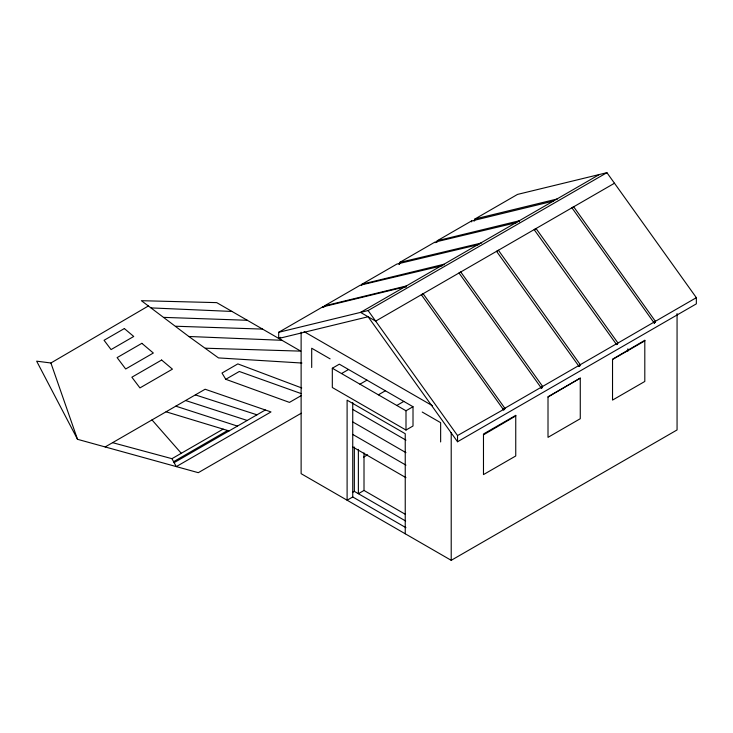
<?xml version="1.0" encoding="UTF-8"?>
<svg xmlns="http://www.w3.org/2000/svg" width="733" height="733" viewBox="0 0 733 733"><rect width="100%" height="100%" fill="white"/><g stroke="black" fill="none" stroke-linecap="round" stroke-linejoin="round"><path stroke-width="1.1" d="M406.174 287.043L406.256 286.007L324.389 305.908L324.133 306.779L324.389 305.908L360.269 285.192L442.466 265.676M443.932 265.062L443.896 264.274L362.029 284.184L361.378 285.531L362.029 284.184L396.865 264.072L478.951 244.51M481.663 242.944L399.668 262.451L399.723 263.715L398.963 264.256L399.668 262.451L434.852 242.137L516.912 222.53M519.23 221.916L519.175 220.807L437.308 240.717L436.694 242.302L437.308 240.717L471.438 221.009L553.314 201.099M474.068 221.247L474.947 218.984L517.498 194.419L606.924 172.676L696.35 297.68L696.35 303.856L457.529 441.742L368.103 316.757L278.677 338.481L278.677 332.296L322.63 306.925L404.506 287.015L405.056 287.51M504.964 408.437L423.124 293.713L421.365 294.73L503.498 409.738L504.551 409.289L504.991 408.162L540.881 387.436L459.005 272.997L460.764 271.98L542.631 386.428C541.815 389.104 539.644 387.445 542.631 386.428L578.52 365.712L496.571 251.364L498.403 250.255L580.27 364.695C579.455 367.37 577.219 365.703 580.27 364.695L616.16 343.979L617.039 344.483L617.91 342.962L536.043 228.522L534.201 229.686L616.6 344.602M655.522 321.512L573.682 206.788L571.932 207.806L654.056 322.813L654.899 322.584L655.549 321.228L696.35 297.68M503.351 409.61L457.529 435.558L457.529 441.742M540.789 387.592L541.137 388.004M654.056 322.813L653.799 322.245L655.412 321.366M616.068 344.125L653.799 322.245M503.15 409.316L504.854 408.29M483.478 434.843L515.748 415.932M548.009 397.029L580.27 378.118L580.27 418.717L548.009 437.344L548.009 396.745L580.27 378.118M301.29 413.21L198.295 472.675L77.506 439.305L36.65 361.167L50.907 362.991L148.442 305.936M278.677 338.481L280.666 337.336M105.176 446.947L205.121 389.241L270.99 411.937L176.305 466.6L171.943 458.684L112.598 442.668M301.73 387.959L237.84 363.898L222.007 373.042L225.764 379.3L239.315 371.475L301.217 393.612M599.365 174.509L360.554 312.395L375.663 321.118L614.483 183.232M278.677 332.296L368.103 310.554L606.924 172.676M171.943 458.684L223.153 429.126M332.315 368.232L339.333 364.182L413.009 406.723L413.009 426.001L406 430.051L332.315 387.51L332.315 368.232L406 410.773L413.009 406.723M173.602 461.68L227.633 430.491M174.124 462.642L265.337 409.985M301.492 395.444L289.453 402.399L225.764 379.3M341.523 373.555L348.541 369.505M359.949 384.184L366.958 380.143M378.365 394.821L385.384 390.771M396.791 405.459L403.801 401.409M363.65 457.099L367.609 454.808M352.463 492.466L354.341 491.376L405.67 521.016M405.954 527.687L352.738 496.965L347.103 500.218L347.103 400.163L405.239 433.725L405.239 533.78M405.395 514.346L364.008 490.45L358.373 493.703L358.373 449.366M612.531 359.491L644.802 340.863M301.126 332.196L301.126 473.674L451.216 560.324L677.063 429.941L677.063 313.568M323.51 307.429L322.63 306.925L323.18 307.42M474.892 219.543L474.947 218.984L556.814 199.074L556.97 199.587M474.709 220.138L475.103 219.488M471.502 221.503L471.438 221.009L471.676 221.888M434.898 242.476L435.017 242.751M399.256 263.834L399.723 263.715M205.405 348.212L300.732 351.134L216.721 302.628L141.377 300.695L188.83 336.484L218.48 357.915L301.932 363.037M175.81 326.249L262.542 329.09M163.862 317.38L247.268 320.275M188.83 336.484L281.948 340.295M151.099 307.906L231.994 311.452M166.061 411.799L229.072 430.922M195.354 394.885L256.971 414.814M185.586 400.52L247.204 420.458M175.819 406.164L237.437 426.093M304.085 331.628L432.461 405.743M330.116 358.868L311.699 348.23L311.699 367.508M422.226 412.047L440.643 422.675L440.643 441.953M352.738 409.417L405.954 440.139M352.738 421.924L405.954 452.646M352.738 434.431L405.954 465.153M352.738 446.938L405.954 477.659M151.997 419.917L181.289 453.296M654.752 321.86L655.119 322.364M654.505 322.025L654.899 322.584M654.267 322.172L654.679 322.749M654.047 322.291L654.45 322.85M653.882 322.364L654.239 322.868M617.113 343.594L617.47 344.098M616.865 343.759L617.259 344.318M616.618 343.905L617.039 344.483M616.407 344.024L616.81 344.583M579.473 365.327L579.83 365.822M579.226 365.492L579.62 366.051M578.978 365.639L579.391 366.216M578.768 365.749L579.171 366.308M578.603 365.831L578.96 366.335M578.438 365.804L578.777 366.271M541.834 387.051L542.191 387.555M541.577 387.226L541.98 387.784M541.339 387.363L541.751 387.949M541.128 387.482L541.531 388.041M540.954 387.565L541.32 388.059M504.194 408.785L504.551 409.289M503.938 408.95L504.341 409.509M503.699 409.096L504.112 409.674M503.489 409.216L503.883 409.774M503.159 409.271L503.672 409.793M368.103 310.554L457.529 435.558M50.907 362.991L77.506 439.305M627.888 348.835L627.888 351.125M451.216 432.543L451.216 560.324M406 410.773L406 430.051M364.008 452.93L364.008 490.45M354.341 447.038L354.341 491.376M352.738 402.591L352.738 496.965M644.802 340.304L612.531 359.216L612.531 400.09L644.802 381.462L644.802 340.304M124.353 328.558L104.059 340.277L111.059 349.577L133.736 336.474L124.353 328.558M141.863 343.328L117.115 357.612L125.682 368.992L153.334 353.022L141.863 343.328M161.636 360.031L131.876 377.211L139.939 387.913L172.438 369.148L161.636 360.031M515.748 415.373L483.478 434L483.478 474.599L515.748 455.972L515.748 415.373"/></g></svg>
